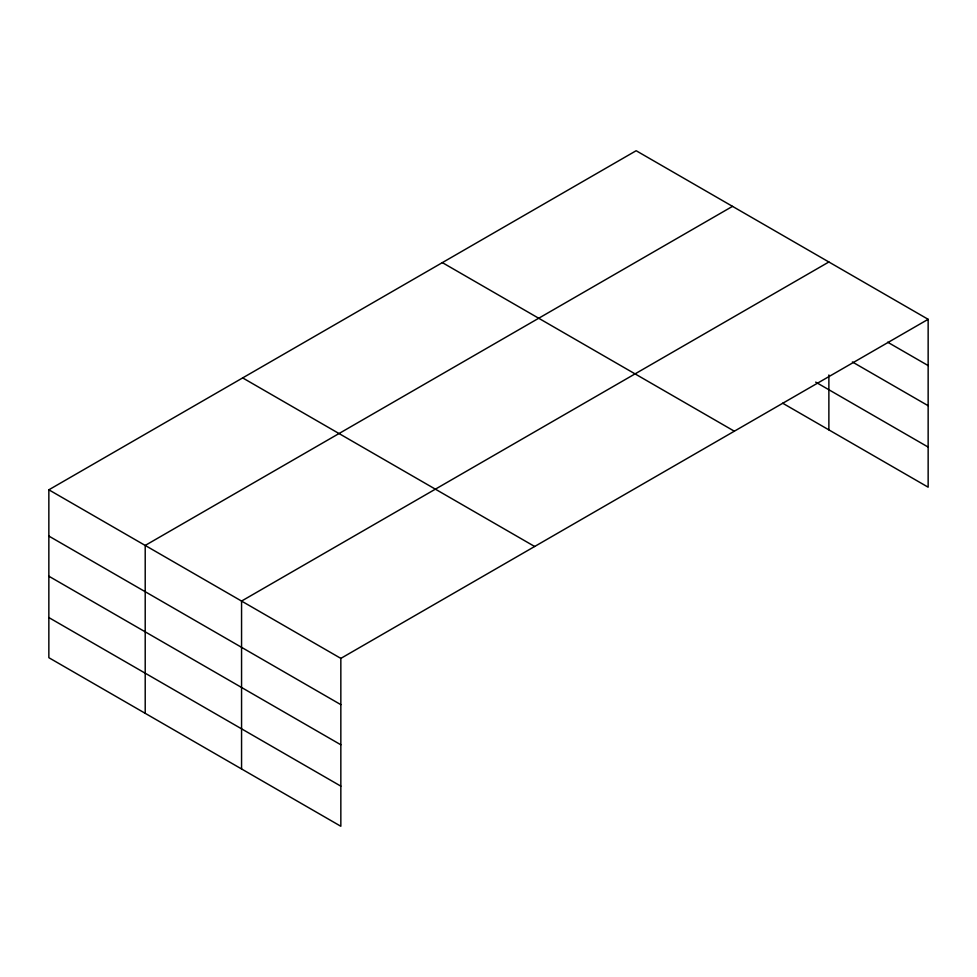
<?xml version="1.0" encoding="UTF-8"?>
<svg xmlns="http://www.w3.org/2000/svg" width="977" height="977" viewBox="0 0 977 977"><rect width="100%" height="100%" fill="white"/><g stroke="black" fill="none" stroke-linecap="round" stroke-linejoin="round"><path stroke-width="1.47" d="M48.85 489.807L340.839 658.388L340.839 826.273L48.85 657.692L48.85 489.807L636.161 150.727L928.15 319.308L928.15 487.193L782.675 403.208M732.518 206.355L145.207 545.435L145.207 713.332M828.875 261.983L241.563 601.063L241.563 768.96M340.839 658.388L928.15 319.308M887.653 342.194L928.15 365.569M852.384 361.966L928.15 405.711M815.673 382.117L928.15 447.063M442.349 262.618L734.338 431.199M242.662 377.904L534.651 546.485M48.85 536.068L340.839 704.649M48.85 576.21L340.839 744.792M48.85 617.562L340.839 786.143M828.875 374.973L828.875 429.88"/></g></svg>
